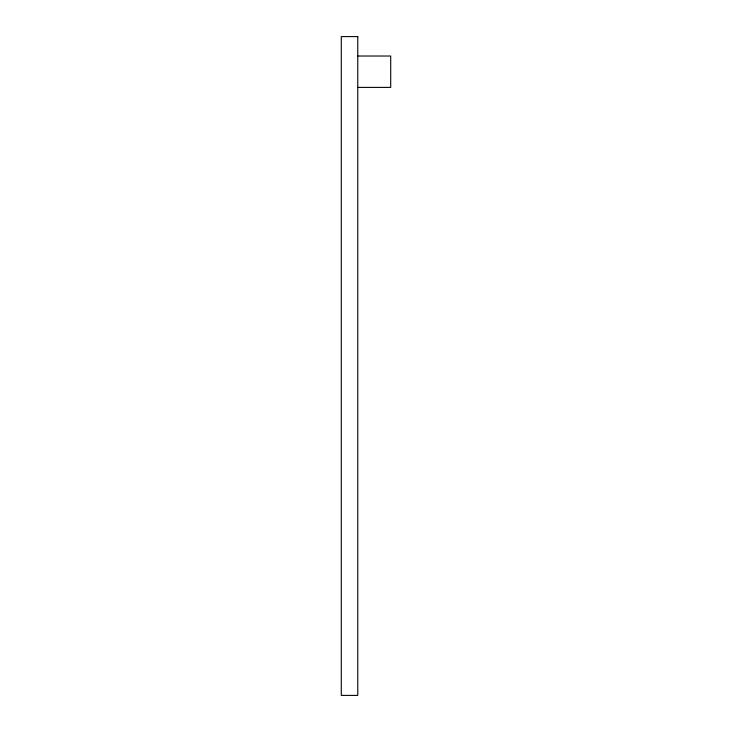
<?xml version="1.0" encoding="UTF-8"?>
<svg xmlns="http://www.w3.org/2000/svg" width="732" height="732" viewBox="0 0 732 732"><rect width="100%" height="100%" fill="white"/><g stroke="black" fill="none" stroke-linecap="round" stroke-linejoin="round"><path stroke-width="1.1" d="M357.765 56.025L390.705 56.025L390.705 87.401L357.765 87.401M357.765 36.6L341.295 36.6L341.295 695.4L357.765 695.4L357.765 36.6"/></g></svg>
